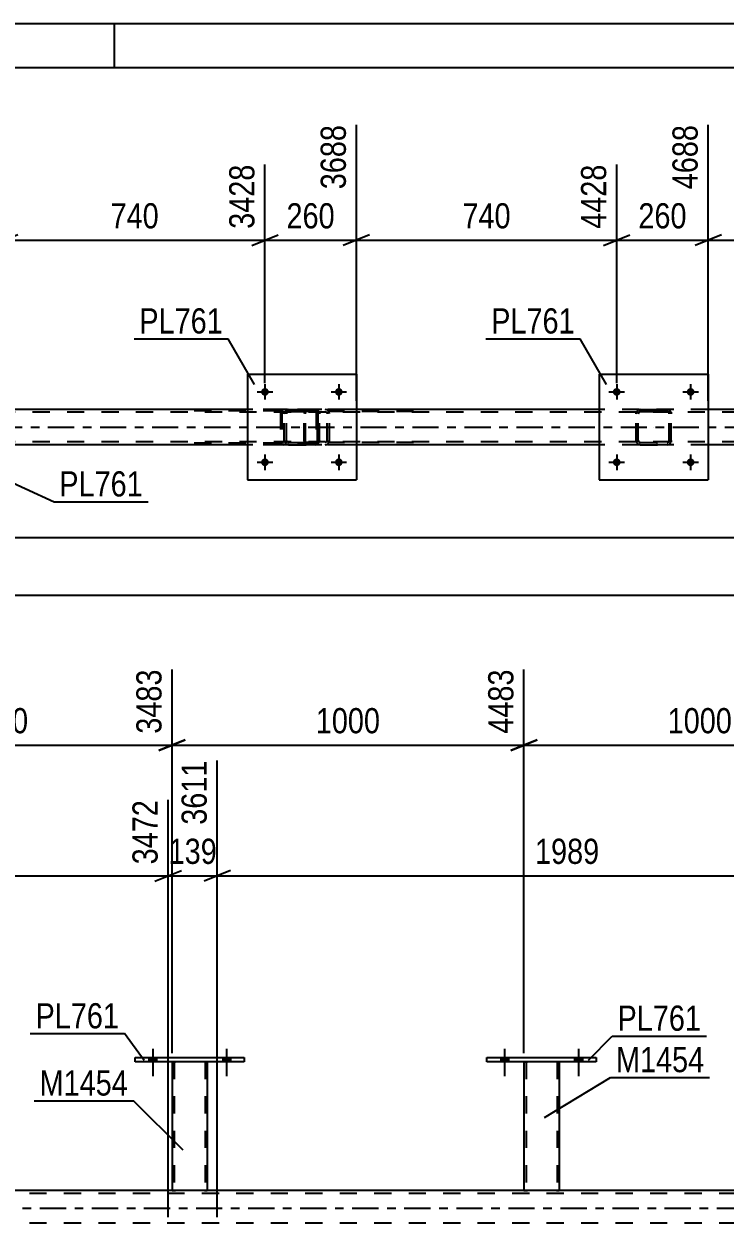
# Model space of a CAD drawing. Header units: millimetres. Extents: x 0 to 841, y 0 to 594.
# Drawn here: x 200.7 to 280.4, y 457.7 to 594 of the extents above; entities that cross this region are included whole.
import ezdxf

# ---------------------------------------------------------------- set-up
doc = ezdxf.new("R2010")
doc.units = ezdxf.units.MM
doc.linetypes.add('DXK_LINE_DOT2', pattern=[3.9198, 1.9599, -1.9599])
doc.linetypes.add('DXK_LINE_DOT3', pattern=[5.9187, 2.979, -0.9799, 0.9799, -0.9799])
doc.styles.add('Arial Narrow', font='ARIALN.TTF', dxfattribs={"height": 0.2})

# ---------------------------------------------------------------- blocks, each defined once
blk = doc.blocks.new('Unknown-318885883-1135')
at = {"color": 5, "linetype": 'Continuous'}
for p, q in [((841, 594), (0, 594)), ((211, 589), (211, 594)), ((836, 589), (5, 589))]:
    blk.add_line(p, q, dxfattribs=at)
blk = doc.blocks.new('Part-318885883-5117 - 5088')
at = {"color": 7, "linetype": 'DXK_LINE_DOT2'}
for p, q in [((768.09, 549.85), (90.98, 549.85)), ((238.5, 550.17), (226.1, 550.17)), ((278.49, 550.17), (266.09, 550.17)), ((768.09, 546.49), (90.98, 546.49)), ((238.5, 546.17), (226.1, 546.17)), ((278.49, 546.17), (266.09, 546.17))]:
    blk.add_line(p, q, dxfattribs=at)
at = {"color": 2, "linetype": 'Continuous'}
for p, q in [((226.1, 550.17), (198.49, 550.17)), ((266.09, 550.17), (238.5, 550.17)), ((306.1, 550.17), (278.49, 550.17)), ((226.1, 546.17), (198.49, 546.17)), ((266.09, 546.17), (238.5, 546.17)), ((306.1, 546.17), (278.49, 546.17))]:
    blk.add_line(p, q, dxfattribs=at)
at = {"color": 7, "linetype": 'DXK_LINE_DOT3'}
blk.add_line((90.98, 548.17), (768.09, 548.17), dxfattribs=at)
blk = doc.blocks.new('Part-318885883-5163 - 5088')
at = {"color": 7, "linetype": 'DXK_LINE_DOT2'}
for p, q in [((232.59, 549.87), (232.57, 549.69)), ((232.57, 546.65), (232.57, 549.69)), ((232.65, 550.03), (232.59, 549.87)), ((232.74, 550.13), (232.65, 550.03)), ((232.7, 549.69), (232.71, 549.78)), ((232.7, 546.65), (232.7, 549.69)), ((232.71, 549.78), (232.74, 549.86)), ((232.84, 550.17), (232.74, 550.13)), ((232.74, 549.86), (232.79, 549.91)), ((232.79, 549.91), (232.84, 549.93)), ((245, 550.17), (232.84, 550.17)), ((245, 549.93), (232.84, 549.93)), ((234.11, 550.17), (234.11, 549.93)), ((235.12, 550.13), (234.93, 550.17)), ((234.93, 549.93), (235.03, 549.91)), ((235.03, 549.91), (235.11, 549.86)), ((235.11, 549.86), (235.16, 549.78)), ((235.16, 549.78), (235.18, 549.69)), ((235.18, 546.65), (235.18, 549.69)), ((235.4, 549.82), (235.39, 549.87)), ((235.43, 549.69), (235.4, 549.82)), ((235.43, 546.65), (235.43, 549.69)), ((232.59, 546.46), (232.57, 546.65)), ((232.71, 546.55), (232.7, 546.65)), ((235.18, 546.65), (235.16, 546.55)), ((235.39, 546.46), (235.43, 546.65)), ((232.64, 546.34), (232.59, 546.46)), ((232.65, 546.31), (232.64, 546.34)), ((232.65, 546.31), (232.74, 546.2)), ((232.74, 546.48), (232.71, 546.55)), ((232.79, 546.42), (232.74, 546.48)), ((232.74, 546.2), (232.84, 546.17)), ((232.84, 546.41), (232.79, 546.42)), ((245, 546.41), (232.84, 546.41)), ((245, 546.17), (232.84, 546.17)), ((234.11, 546.17), (234.11, 546.41)), ((235.03, 546.42), (234.93, 546.41)), ((234.93, 546.17), (235.12, 546.2)), ((235.11, 546.48), (235.03, 546.42)), ((235.16, 546.55), (235.11, 546.48))]:
    blk.add_line(p, q, dxfattribs=at)
for centre, start, end in [((234.94, 549.67), 23.8494, 68.8059), ((234.94, 546.66), 291.1941, 336.1506)]:
    blk.add_arc(centre, 0.492, start, end, dxfattribs=at)
blk = doc.blocks.new('Part-318885883-5203 - 5088')
at = {"color": 7, "linetype": 'DXK_LINE_DOT2'}
for p, q in [((233.77, 550.17), (218.45, 550.17)), ((233.77, 550.01), (218.45, 550.01)), ((229.88, 549.97), (229.86, 549.85)), ((229.86, 549.85), (229.86, 546.49)), ((230.03, 549.85), (230.04, 549.91)), ((230.03, 549.85), (230.03, 546.49)), ((230.04, 549.91), (230.08, 549.96)), ((230.2, 550.17), (230.07, 550.14)), ((230.08, 549.96), (230.13, 549.99)), ((230.13, 549.99), (230.2, 550.01)), ((233.9, 550.14), (233.77, 550.17)), ((233.77, 550.01), (233.84, 549.99)), ((233.84, 549.99), (233.89, 549.96)), ((233.89, 549.96), (233.93, 549.91)), ((233.93, 549.91), (233.94, 549.85)), ((233.94, 549.85), (233.94, 546.49)), ((234.11, 549.85), (234.09, 549.97)), ((234.11, 549.85), (234.11, 546.49)), ((233.77, 546.33), (218.45, 546.33)), ((233.77, 546.17), (218.45, 546.17)), ((229.86, 546.49), (229.88, 546.36)), ((230.04, 546.43), (230.03, 546.49)), ((230.08, 546.37), (230.04, 546.43)), ((230.07, 546.19), (230.2, 546.17)), ((230.13, 546.34), (230.08, 546.37)), ((230.2, 546.33), (230.13, 546.34)), ((233.84, 546.34), (233.77, 546.33)), ((233.77, 546.17), (233.9, 546.19)), ((233.89, 546.37), (233.84, 546.34)), ((233.93, 546.43), (233.89, 546.37)), ((233.94, 546.49), (233.93, 546.43)), ((234.09, 546.36), (234.11, 546.49))]:
    blk.add_line(p, q, dxfattribs=at)
for centre, start, end in [((230.19, 549.83), 110.7583, 155.68), ((233.79, 549.83), 24.32, 69.2417), ((230.19, 546.5), 204.32, 249.2417), ((233.79, 546.5), 290.7583, 335.68)]:
    blk.add_arc(centre, 0.331, start, end, dxfattribs=at)
blk = doc.blocks.new('Bolt-318885883-5269 - 5088')
at = {"linetype": 'Continuous'}
for points in [[(228.54, 544.17, -1), (227.66, 544.17, -1)], [(236.94, 544.17, -1), (236.06, 544.17, -1)]]:
    blk.add_hatch(color=1, dxfattribs=at).paths.add_polyline_path(points)
at = {"color": 1, "linetype": 'Continuous'}
for p, q in [((227.22, 544.17), (228.98, 544.17)), ((228.1, 545.05), (228.1, 543.29)), ((235.62, 544.17), (237.38, 544.17)), ((236.5, 545.05), (236.5, 543.29))]:
    blk.add_line(p, q, dxfattribs=at)
blk = doc.blocks.new('Part-318885883-5233 - 5088')
at = {"color": 2, "linetype": 'Continuous'}
for p, q in [((226.1, 554.17), (226.1, 542.17)), ((226.1, 554.17), (238.5, 554.17)), ((238.5, 554.17), (238.5, 542.17)), ((226.1, 542.17), (238.5, 542.17))]:
    blk.add_line(p, q, dxfattribs=at)
blk = doc.blocks.new('Part-318885883-5234 - 5088')
at = {"color": 7, "linetype": 'DXK_LINE_DOT2'}
for p, q in [((230.3, 549.69), (230.33, 549.87)), ((230.33, 549.87), (230.3, 549.69)), ((230.3, 546.65), (230.3, 549.69)), ((230.54, 549.69), (230.55, 549.78)), ((230.55, 549.78), (230.54, 549.69)), ((230.54, 546.65), (230.54, 549.69)), ((230.55, 549.78), (230.61, 549.86)), ((230.61, 549.86), (230.55, 549.78)), ((230.59, 550.13), (230.78, 550.17)), ((230.78, 550.17), (230.59, 550.13)), ((230.61, 549.86), (230.68, 549.91)), ((230.68, 549.91), (230.61, 549.86)), ((230.68, 549.91), (230.78, 549.93)), ((230.78, 549.93), (230.68, 549.91)), ((230.78, 550.17), (233.82, 550.17)), ((230.78, 550.17), (230.78, 550.17)), ((230.78, 550.17), (233.82, 550.17)), ((230.78, 549.93), (233.82, 549.93)), ((230.78, 549.93), (230.78, 549.93)), ((233.82, 549.93), (230.78, 549.93)), ((233.82, 550.17), (233.82, 550.17)), ((233.82, 550.17), (234, 550.13)), ((234, 550.13), (233.82, 550.17)), ((233.82, 549.93), (233.82, 549.93)), ((233.82, 549.93), (233.91, 549.91)), ((233.91, 549.91), (233.82, 549.93)), ((233.91, 549.91), (233.99, 549.86)), ((233.99, 549.86), (233.91, 549.91)), ((233.99, 549.86), (234.04, 549.78)), ((234.04, 549.78), (233.99, 549.86)), ((234.04, 549.78), (234.06, 549.69)), ((234.06, 549.69), (234.04, 549.78)), ((234.06, 546.65), (234.06, 549.69)), ((234.26, 549.87), (234.3, 549.69)), ((234.3, 549.69), (234.26, 549.87)), ((234.3, 546.65), (234.3, 549.69)), ((230.33, 546.46), (230.3, 546.65)), ((230.3, 546.65), (230.33, 546.46)), ((230.55, 546.55), (230.54, 546.65)), ((230.54, 546.65), (230.55, 546.55)), ((234.06, 546.65), (234.04, 546.55)), ((234.04, 546.55), (234.06, 546.65)), ((234.3, 546.65), (234.26, 546.46)), ((234.26, 546.46), (234.3, 546.65)), ((230.61, 546.48), (230.55, 546.55)), ((230.55, 546.55), (230.61, 546.48)), ((230.78, 546.17), (230.59, 546.2)), ((230.59, 546.2), (230.78, 546.17)), ((230.68, 546.42), (230.61, 546.48)), ((230.61, 546.48), (230.68, 546.42)), ((230.78, 546.41), (230.68, 546.42)), ((230.68, 546.42), (230.78, 546.41)), ((230.78, 546.41), (233.82, 546.41)), ((230.78, 546.41), (230.78, 546.41)), ((230.78, 546.41), (233.82, 546.41)), ((230.78, 546.17), (233.82, 546.17)), ((230.78, 546.17), (230.78, 546.17)), ((230.78, 546.17), (233.82, 546.17)), ((233.91, 546.42), (233.82, 546.41)), ((233.82, 546.41), (233.91, 546.42)), ((233.82, 546.41), (233.82, 546.41)), ((234, 546.2), (233.82, 546.17)), ((233.82, 546.17), (234, 546.2)), ((233.82, 546.17), (233.82, 546.17)), ((233.99, 546.48), (233.91, 546.42)), ((233.91, 546.42), (233.99, 546.48)), ((234.04, 546.55), (233.99, 546.48)), ((233.99, 546.48), (234.04, 546.55))]:
    blk.add_line(p, q, dxfattribs=at)
at = {"color": 7, "linetype": 'DXK_LINE_DOT3'}
blk.add_line((232.3, 548.17), (232.3, 548.17), dxfattribs=at)
at = {"color": 7, "linetype": 'DXK_LINE_DOT2'}
for centre, start, end in [((230.78, 549.69), 112.5, 157.5), ((230.78, 549.69), 112.5, 157.5), ((233.82, 549.69), 22.5, 67.5), ((233.82, 549.69), 22.5, 67.5), ((230.78, 546.65), 202.5, 247.5), ((230.78, 546.65), 202.5, 247.5), ((233.82, 546.65), 292.5, 337.5), ((233.82, 546.65), 292.5, 337.5)]:
    blk.add_arc(centre, 0.48, start, end, dxfattribs=at)
blk = doc.blocks.new('Part-318885883-5239 - 5088')
at = {"color": 2, "linetype": 'Continuous'}
for p, q in [((266.09, 554.17), (266.09, 542.17)), ((266.09, 554.17), (278.49, 554.17)), ((278.49, 554.17), (278.49, 542.17)), ((266.09, 542.17), (278.49, 542.17))]:
    blk.add_line(p, q, dxfattribs=at)
blk = doc.blocks.new('Part-318885883-5240 - 5088')
at = {"color": 7, "linetype": 'DXK_LINE_DOT2'}
for p, q in [((270.29, 549.69), (270.33, 549.87)), ((270.33, 549.87), (270.29, 549.69)), ((270.29, 546.65), (270.29, 549.69)), ((270.53, 549.69), (270.55, 549.78)), ((270.55, 549.78), (270.53, 549.69)), ((270.53, 546.65), (270.53, 549.69)), ((270.55, 549.78), (270.6, 549.86)), ((270.6, 549.86), (270.55, 549.78)), ((270.59, 550.13), (270.77, 550.17)), ((270.77, 550.17), (270.59, 550.13)), ((270.6, 549.86), (270.68, 549.91)), ((270.68, 549.91), (270.6, 549.86)), ((270.68, 549.91), (270.77, 549.93)), ((270.77, 549.93), (270.68, 549.91)), ((270.77, 550.17), (273.81, 550.17)), ((270.77, 550.17), (270.77, 550.17)), ((270.77, 550.17), (273.81, 550.17)), ((270.77, 549.93), (273.81, 549.93)), ((270.77, 549.93), (270.77, 549.93)), ((273.81, 549.93), (270.77, 549.93)), ((273.81, 550.17), (273.81, 550.17)), ((273.81, 550.17), (274, 550.13)), ((274, 550.13), (273.81, 550.17)), ((273.81, 549.93), (273.81, 549.93)), ((273.81, 549.93), (273.91, 549.91)), ((273.91, 549.91), (273.81, 549.93)), ((273.91, 549.91), (273.98, 549.86)), ((273.98, 549.86), (273.91, 549.91)), ((273.98, 549.86), (274.04, 549.78)), ((274.04, 549.78), (273.98, 549.86)), ((274.04, 549.78), (274.05, 549.69)), ((274.05, 549.69), (274.04, 549.78)), ((274.05, 546.65), (274.05, 549.69)), ((274.26, 549.87), (274.29, 549.69)), ((274.29, 549.69), (274.26, 549.87)), ((274.29, 546.65), (274.29, 549.69)), ((270.33, 546.46), (270.29, 546.65)), ((270.29, 546.65), (270.33, 546.46)), ((270.55, 546.55), (270.53, 546.65)), ((270.53, 546.65), (270.55, 546.55)), ((274.05, 546.65), (274.04, 546.55)), ((274.04, 546.55), (274.05, 546.65)), ((274.29, 546.65), (274.26, 546.46)), ((274.26, 546.46), (274.29, 546.65)), ((270.6, 546.48), (270.55, 546.55)), ((270.55, 546.55), (270.6, 546.48)), ((270.77, 546.17), (270.59, 546.2)), ((270.59, 546.2), (270.77, 546.17)), ((270.68, 546.42), (270.6, 546.48)), ((270.6, 546.48), (270.68, 546.42)), ((270.77, 546.41), (270.68, 546.42)), ((270.68, 546.42), (270.77, 546.41)), ((270.77, 546.41), (273.81, 546.41)), ((270.77, 546.41), (270.77, 546.41)), ((270.77, 546.41), (273.81, 546.41)), ((270.77, 546.17), (273.81, 546.17)), ((270.77, 546.17), (270.77, 546.17)), ((270.77, 546.17), (273.81, 546.17)), ((273.91, 546.42), (273.81, 546.41)), ((273.81, 546.41), (273.91, 546.42)), ((273.81, 546.41), (273.81, 546.41)), ((274, 546.2), (273.81, 546.17)), ((273.81, 546.17), (274, 546.2)), ((273.81, 546.17), (273.81, 546.17)), ((273.98, 546.48), (273.91, 546.42)), ((273.91, 546.42), (273.98, 546.48)), ((274.04, 546.55), (273.98, 546.48)), ((273.98, 546.48), (274.04, 546.55))]:
    blk.add_line(p, q, dxfattribs=at)
at = {"color": 7, "linetype": 'DXK_LINE_DOT3'}
blk.add_line((272.29, 548.17), (272.29, 548.17), dxfattribs=at)
at = {"color": 7, "linetype": 'DXK_LINE_DOT2'}
for centre, start, end in [((270.77, 549.69), 112.5, 157.5), ((270.77, 549.69), 112.5, 157.5), ((273.81, 549.69), 22.5, 67.5), ((273.81, 549.69), 22.5, 67.5), ((270.77, 546.65), 202.5, 247.5), ((270.77, 546.65), 202.5, 247.5), ((273.81, 546.65), 292.5, 337.5), ((273.81, 546.65), 292.5, 337.5)]:
    blk.add_arc(centre, 0.48, start, end, dxfattribs=at)
blk = doc.blocks.new('Bolt-318885883-5268 - 5088')
at = {"linetype": 'Continuous'}
for points in [[(228.54, 552.17, -1), (227.66, 552.17, -1)], [(236.94, 552.17, -1), (236.06, 552.17, -1)]]:
    blk.add_hatch(color=1, dxfattribs=at).paths.add_polyline_path(points)
at = {"color": 1, "linetype": 'Continuous'}
for p, q in [((227.22, 552.17), (228.98, 552.17)), ((228.1, 553.05), (228.1, 551.29)), ((235.62, 552.17), (237.38, 552.17)), ((236.5, 553.05), (236.5, 551.29))]:
    blk.add_line(p, q, dxfattribs=at)
blk = doc.blocks.new('Bolt-318885883-5270 - 5088')
at = {"linetype": 'Continuous'}
for points in [[(268.53, 552.17, -1), (267.65, 552.17, -1)], [(276.93, 552.17, -1), (276.05, 552.17, -1)]]:
    blk.add_hatch(color=1, dxfattribs=at).paths.add_polyline_path(points)
at = {"color": 1, "linetype": 'Continuous'}
for p, q in [((267.21, 552.17), (268.97, 552.17)), ((268.09, 553.05), (268.09, 551.29)), ((275.61, 552.17), (277.37, 552.17)), ((276.49, 553.05), (276.49, 551.29))]:
    blk.add_line(p, q, dxfattribs=at)
blk = doc.blocks.new('Bolt-318885883-5271 - 5088')
at = {"linetype": 'Continuous'}
for points in [[(268.53, 544.17, -1), (267.65, 544.17, -1)], [(276.93, 544.17, -1), (276.05, 544.17, -1)]]:
    blk.add_hatch(color=1, dxfattribs=at).paths.add_polyline_path(points)
at = {"color": 1, "linetype": 'Continuous'}
for p, q in [((267.21, 544.17), (268.97, 544.17)), ((268.09, 545.05), (268.09, 543.29)), ((275.61, 544.17), (277.37, 544.17)), ((276.49, 545.05), (276.49, 543.29))]:
    blk.add_line(p, q, dxfattribs=at)
blk = doc.blocks.new('Part-318885883-3389 - 3341')
at = {"color": 2, "linetype": 'Continuous'}
for p, q in [((213.34, 476.48), (225.74, 476.48)), ((213.34, 476), (213.34, 476.48)), ((225.74, 476), (213.34, 476)), ((225.74, 476.48), (225.74, 476))]:
    blk.add_line(p, q, dxfattribs=at)
blk = doc.blocks.new('Part-318885883-3394 - 3341')
at = {"color": 7, "linetype": 'DXK_LINE_DOT2'}
for p, q in [((217.54, 476.01), (217.54, 476.01)), ((217.54, 476.01), (217.54, 476)), ((217.54, 476), (217.54, 476.01)), ((217.58, 476.01), (217.54, 476.01)), ((217.54, 476.01), (217.58, 476.01)), ((217.68, 476.01), (217.58, 476.01)), ((217.58, 476.01), (217.68, 476.01)), ((217.84, 476.01), (217.68, 476.01)), ((217.68, 476.01), (217.84, 476.01)), ((217.78, 476.01), (217.78, 476.01)), ((217.78, 476.01), (217.78, 461.36)), ((217.8, 476.01), (217.78, 476.01)), ((217.78, 476.01), (217.8, 476.01)), ((217.85, 476.01), (217.8, 476.01)), ((217.8, 476.01), (217.85, 476.01)), ((221.24, 476.01), (217.84, 476.01)), ((221.24, 476.01), (217.84, 476.01)), ((221.15, 476.01), (217.85, 476.01)), ((217.85, 476.01), (217.93, 476.01)), ((221.23, 476.01), (217.93, 476.01)), ((221.23, 476.01), (221.15, 476.01)), ((221.28, 476.01), (221.23, 476.01)), ((221.23, 476.01), (221.28, 476.01)), ((221.24, 476.01), (221.4, 476.01)), ((221.4, 476.01), (221.24, 476.01)), ((221.3, 476.01), (221.28, 476.01)), ((221.28, 476.01), (221.3, 476.01)), ((221.3, 476.01), (221.3, 476.01)), ((221.3, 476.01), (221.3, 461.36)), ((221.4, 476.01), (221.5, 476.01)), ((221.5, 476.01), (221.4, 476.01)), ((221.5, 476.01), (221.54, 476.01)), ((221.54, 476.01), (221.5, 476.01)), ((221.54, 476.01), (221.54, 476.01)), ((221.54, 476.01), (221.54, 476)), ((221.54, 476), (221.54, 476.01)), ((217.54, 461.36), (217.58, 461.36)), ((217.58, 461.36), (217.68, 461.36)), ((217.68, 461.36), (217.84, 461.36)), ((217.8, 461.36), (217.78, 461.36)), ((217.78, 461.36), (217.8, 461.36)), ((217.85, 461.36), (217.8, 461.36)), ((217.8, 461.36), (217.85, 461.36)), ((221.24, 461.36), (217.84, 461.36)), ((221.15, 461.36), (217.85, 461.36)), ((217.85, 461.36), (217.93, 461.36)), ((221.28, 461.36), (217.93, 461.36)), ((221.23, 461.36), (221.15, 461.36)), ((221.28, 461.36), (221.23, 461.36)), ((221.24, 461.36), (221.4, 461.36)), ((221.3, 461.36), (221.28, 461.36)), ((221.28, 461.36), (221.3, 461.36)), ((221.4, 461.36), (221.5, 461.36)), ((221.5, 461.36), (221.54, 461.36))]:
    blk.add_line(p, q, dxfattribs=at)
at = {"color": 2, "linetype": 'Continuous'}
for p, q in [((217.54, 476), (217.54, 461.36)), ((221.54, 476), (221.54, 461.36)), ((217.58, 461.36), (217.54, 461.36)), ((217.68, 461.36), (217.58, 461.36)), ((217.84, 461.36), (217.68, 461.36)), ((221.24, 461.36), (217.84, 461.36)), ((221.4, 461.36), (221.24, 461.36)), ((221.5, 461.36), (221.4, 461.36)), ((221.54, 461.36), (221.5, 461.36))]:
    blk.add_line(p, q, dxfattribs=at)
blk = doc.blocks.new('Part-318885883-3399 - 3341')
at = {"color": 2, "linetype": 'Continuous'}
for p, q in [((253.34, 476.48), (265.74, 476.48)), ((253.34, 476), (253.34, 476.48)), ((265.74, 476), (253.34, 476)), ((265.74, 476.48), (265.74, 476))]:
    blk.add_line(p, q, dxfattribs=at)
blk = doc.blocks.new('Bolt-318885883-3404 - 3341')
at = {"linetype": 'Continuous'}
for points in [[(214.9, 476), (215.78, 476), (215.78, 476.48), (214.9, 476.48)], [(223.3, 476), (224.18, 476), (224.18, 476.48), (223.3, 476.48)]]:
    blk.add_hatch(color=1, dxfattribs=at).paths.add_polyline_path(points)
at = {"color": 1, "linetype": 'Continuous'}
for p, q in [((215.34, 477.48), (215.34, 474.36)), ((223.74, 477.48), (223.74, 474.36)), ((214.9, 476.48), (214.9, 476)), ((215.78, 476.48), (215.78, 476)), ((223.3, 476.48), (223.3, 476)), ((224.18, 476.48), (224.18, 476))]:
    blk.add_line(p, q, dxfattribs=at)
blk = doc.blocks.new('Bolt-318885883-3405 - 3341')
at = {"linetype": 'Continuous'}
for points in [[(214.9, 476), (215.78, 476), (215.78, 476.48), (214.9, 476.48)], [(223.3, 476), (224.18, 476), (224.18, 476.48), (223.3, 476.48)]]:
    blk.add_hatch(color=1, dxfattribs=at).paths.add_polyline_path(points)
at = {"color": 1, "linetype": 'Continuous'}
for p, q in [((215.34, 477.48), (215.34, 474.36)), ((223.74, 477.48), (223.74, 474.36)), ((214.9, 476.48), (214.9, 476)), ((215.78, 476.48), (215.78, 476)), ((223.3, 476.48), (223.3, 476)), ((224.18, 476.48), (224.18, 476))]:
    blk.add_line(p, q, dxfattribs=at)
blk = doc.blocks.new('Bolt-318885883-3496 - 3341')
at = {"linetype": 'Continuous'}
for points in [[(254.9, 476), (255.78, 476), (255.78, 476.48), (254.9, 476.48)], [(263.3, 476), (264.18, 476), (264.18, 476.48), (263.3, 476.48)]]:
    blk.add_hatch(color=1, dxfattribs=at).paths.add_polyline_path(points)
at = {"color": 1, "linetype": 'Continuous'}
for p, q in [((255.34, 477.48), (255.34, 474.36)), ((263.74, 477.48), (263.74, 474.36)), ((254.9, 476.48), (254.9, 476)), ((255.78, 476.48), (255.78, 476)), ((263.3, 476.48), (263.3, 476)), ((264.18, 476.48), (264.18, 476))]:
    blk.add_line(p, q, dxfattribs=at)
blk = doc.blocks.new('Bolt-318885883-3497 - 3341')
at = {"linetype": 'Continuous'}
for points in [[(254.9, 476), (255.78, 476), (255.78, 476.48), (254.9, 476.48)], [(263.3, 476), (264.18, 476), (264.18, 476.48), (263.3, 476.48)]]:
    blk.add_hatch(color=1, dxfattribs=at).paths.add_polyline_path(points)
at = {"color": 1, "linetype": 'Continuous'}
for p, q in [((255.34, 477.48), (255.34, 474.36)), ((263.74, 477.48), (263.74, 474.36)), ((254.9, 476.48), (254.9, 476)), ((255.78, 476.48), (255.78, 476)), ((263.3, 476.48), (263.3, 476)), ((264.18, 476.48), (264.18, 476))]:
    blk.add_line(p, q, dxfattribs=at)
blk = doc.blocks.new('Part-318885883-3602 - 3341')
at = {"color": 7, "linetype": 'DXK_LINE_DOT2'}
for p, q in [((257.54, 476.01), (257.54, 476.01)), ((257.54, 476.01), (257.54, 476)), ((257.54, 476), (257.54, 476.01)), ((257.57, 476.01), (257.54, 476.01)), ((257.54, 476.01), (257.57, 476.01)), ((257.68, 476.01), (257.57, 476.01)), ((257.57, 476.01), (257.68, 476.01)), ((257.83, 476.01), (257.68, 476.01)), ((257.68, 476.01), (257.83, 476.01)), ((257.78, 476.01), (257.78, 476.01)), ((257.78, 476.01), (257.78, 461.36)), ((257.8, 476.01), (257.78, 476.01)), ((257.78, 476.01), (257.8, 476.01)), ((257.85, 476.01), (257.8, 476.01)), ((257.8, 476.01), (257.85, 476.01)), ((261.24, 476.01), (257.83, 476.01)), ((261.24, 476.01), (257.83, 476.01)), ((261.15, 476.01), (257.85, 476.01)), ((257.85, 476.01), (257.93, 476.01)), ((261.23, 476.01), (257.93, 476.01)), ((261.23, 476.01), (261.15, 476.01)), ((261.28, 476.01), (261.23, 476.01)), ((261.23, 476.01), (261.28, 476.01)), ((261.24, 476.01), (261.4, 476.01)), ((261.4, 476.01), (261.24, 476.01)), ((261.3, 476.01), (261.28, 476.01)), ((261.28, 476.01), (261.3, 476.01)), ((261.3, 476.01), (261.3, 476.01)), ((261.3, 476.01), (261.3, 461.36)), ((261.4, 476.01), (261.5, 476.01)), ((261.5, 476.01), (261.4, 476.01)), ((261.5, 476.01), (261.54, 476.01)), ((261.54, 476.01), (261.5, 476.01)), ((261.54, 476.01), (261.54, 476.01)), ((261.54, 476.01), (261.54, 476)), ((261.54, 476), (261.54, 476.01)), ((257.54, 461.36), (257.57, 461.36)), ((257.57, 461.36), (257.68, 461.36)), ((257.68, 461.36), (257.83, 461.36)), ((257.8, 461.36), (257.78, 461.36)), ((257.78, 461.36), (257.8, 461.36)), ((257.85, 461.36), (257.8, 461.36)), ((257.8, 461.36), (257.85, 461.36)), ((261.24, 461.36), (257.83, 461.36)), ((261.15, 461.36), (257.85, 461.36)), ((257.85, 461.36), (257.93, 461.36)), ((261.28, 461.36), (257.93, 461.36)), ((261.23, 461.36), (261.15, 461.36)), ((261.28, 461.36), (261.23, 461.36)), ((261.24, 461.36), (261.4, 461.36)), ((261.3, 461.36), (261.28, 461.36)), ((261.28, 461.36), (261.3, 461.36)), ((261.4, 461.36), (261.5, 461.36)), ((261.5, 461.36), (261.54, 461.36))]:
    blk.add_line(p, q, dxfattribs=at)
at = {"color": 2, "linetype": 'Continuous'}
for p, q in [((257.54, 476), (257.54, 461.36)), ((261.54, 476), (261.54, 461.36)), ((257.57, 461.36), (257.54, 461.36)), ((257.68, 461.36), (257.57, 461.36)), ((257.83, 461.36), (257.68, 461.36)), ((261.24, 461.36), (257.83, 461.36)), ((261.4, 461.36), (261.24, 461.36)), ((261.5, 461.36), (261.4, 461.36)), ((261.54, 461.36), (261.5, 461.36))]:
    blk.add_line(p, q, dxfattribs=at)
blk = doc.blocks.new('Part-318885883-3733 - 3341')
at = {"color": 7, "linetype": 'DXK_LINE_DOT2'}
for p, q in [((799.09, 461.04), (78.22, 461.04)), ((221.54, 461.36), (217.54, 461.36)), ((261.54, 461.36), (257.54, 461.36)), ((799.09, 457.68), (78.22, 457.68))]:
    blk.add_line(p, q, dxfattribs=at)
at = {"color": 2, "linetype": 'Continuous'}
for p, q in [((217.54, 461.36), (181.54, 461.36)), ((257.54, 461.36), (221.54, 461.36)), ((297.54, 461.36), (261.54, 461.36))]:
    blk.add_line(p, q, dxfattribs=at)
at = {"color": 7, "linetype": 'DXK_LINE_DOT3'}
blk.add_line((78.22, 459.36), (799.09, 459.36), dxfattribs=at)
blk = doc.blocks.new('StraightDimension-318885883-16800 - 5088')
at = {"color": 7, "linetype": 'Continuous'}
for p, q in [((238.5, 551.17), (238.5, 582.52)), ((268.09, 553.17), (268.09, 578.02)), ((240, 570.01), (237, 568.81)), ((266.59, 568.81), (269.59, 570.01)), ((238.5, 569.41), (268.09, 569.41))]:
    blk.add_line(p, q, dxfattribs=at)
at = {"color": 0}
blk.add_wipeout([(256.64, 570.16), (256.64, 574.36), (249.95, 574.36), (249.95, 570.16)], dxfattribs=at)
at = {"color": 3, "style": 'Arial Narrow'}
blk.add_text('740', height=2.863, dxfattribs=at).set_placement((250.55, 570.76))
at = {"color": 0, "linetype": 'Continuous'}
blk.add_wipeout([(267.49, 578.62), (263.29, 578.62), (263.29, 570.11), (267.49, 570.11)], dxfattribs=at)
at = {"color": 3, "linetype": 'Continuous', "style": 'Arial Narrow'}
blk.add_text('4428', height=2.863, rotation=90.0002, dxfattribs=at).set_placement((266.89, 570.71))
blk = doc.blocks.new('StraightDimension-318885883-5511 - 5088')
at = {"color": 7, "linetype": 'Continuous'}
blk.add_line((90.98, 535.6), (803.55, 535.6), dxfattribs=at)
blk = doc.blocks.new('StraightDimension-318885883-6079 - 5088')
at = {"color": 7, "linetype": 'Continuous'}
blk.add_line((90.34, 529.08), (804.19, 529.08), dxfattribs=at)
blk = doc.blocks.new('StraightDimension-318885883-16798 - 5088')
at = {"color": 7, "linetype": 'Continuous'}
for p, q in [((278.49, 551.17), (278.49, 582.52)), ((308.1, 553.17), (308.1, 578.02)), ((279.99, 570.01), (276.99, 568.81)), ((306.6, 568.81), (309.6, 570.01)), ((278.49, 569.41), (308.1, 569.41))]:
    blk.add_line(p, q, dxfattribs=at)
at = {"color": 0}
blk.add_wipeout([(296.64, 570.16), (296.64, 574.36), (289.95, 574.36), (289.95, 570.16)], dxfattribs=at)
at = {"color": 3, "style": 'Arial Narrow'}
blk.add_text('740', height=2.863, dxfattribs=at).set_placement((290.55, 570.76))
at = {"color": 0, "linetype": 'Continuous'}
blk.add_wipeout([(307.5, 578.62), (303.3, 578.62), (303.3, 570.11), (307.5, 570.11)], dxfattribs=at)
at = {"color": 3, "linetype": 'Continuous', "style": 'Arial Narrow'}
blk.add_text('5428', height=2.863, rotation=90.0002, dxfattribs=at).set_placement((306.9, 570.71))
blk = doc.blocks.new('StraightDimension-318885883-16799 - 5088')
at = {"color": 7, "linetype": 'Continuous'}
for p, q in [((278.49, 551.17), (278.49, 582.52)), ((268.09, 553.17), (268.09, 578.02)), ((266.59, 568.81), (269.59, 570.01)), ((279.99, 570.01), (276.99, 568.81)), ((268.09, 569.41), (278.49, 569.41))]:
    blk.add_line(p, q, dxfattribs=at)
at = {"color": 0}
blk.add_wipeout([(276.64, 570.16), (276.64, 574.36), (269.95, 574.36), (269.95, 570.16)], dxfattribs=at)
at = {"color": 3, "style": 'Arial Narrow'}
blk.add_text('260', height=2.863, dxfattribs=at).set_placement((270.55, 570.76))
at = {"color": 0, "linetype": 'Continuous'}
blk.add_wipeout([(277.89, 583.12), (273.69, 583.12), (273.69, 574.61), (277.89, 574.61)], dxfattribs=at)
at = {"color": 3, "linetype": 'Continuous', "style": 'Arial Narrow'}
blk.add_text('4688', height=2.863, rotation=90.0002, dxfattribs=at).set_placement((277.29, 575.21))
blk = doc.blocks.new('StraightDimension-318885883-16801 - 5088')
at = {"color": 7, "linetype": 'Continuous'}
for p, q in [((238.5, 551.17), (238.5, 582.52)), ((228.1, 553.17), (228.1, 578.02)), ((226.6, 568.81), (229.6, 570.01)), ((240, 570.01), (237, 568.81)), ((228.1, 569.41), (238.5, 569.41))]:
    blk.add_line(p, q, dxfattribs=at)
at = {"color": 0}
blk.add_wipeout([(236.64, 570.16), (236.64, 574.36), (229.95, 574.36), (229.95, 570.16)], dxfattribs=at)
at = {"color": 3, "style": 'Arial Narrow'}
blk.add_text('260', height=2.863, dxfattribs=at).set_placement((230.55, 570.76))
at = {"color": 0, "linetype": 'Continuous'}
blk.add_wipeout([(237.9, 583.12), (233.7, 583.12), (233.7, 574.61), (237.9, 574.61)], dxfattribs=at)
at = {"color": 3, "linetype": 'Continuous', "style": 'Arial Narrow'}
blk.add_text('3688', height=2.863, rotation=90.0002, dxfattribs=at).set_placement((237.3, 575.21))
blk = doc.blocks.new('StraightDimension-318885883-16802 - 5088')
at = {"color": 7, "linetype": 'Continuous'}
for p, q in [((198.49, 551.17), (198.49, 582.52)), ((228.1, 553.17), (228.1, 578.02)), ((199.99, 570.01), (196.99, 568.81)), ((226.6, 568.81), (229.6, 570.01)), ((198.49, 569.41), (228.1, 569.41))]:
    blk.add_line(p, q, dxfattribs=at)
at = {"color": 0}
blk.add_wipeout([(216.64, 570.16), (216.64, 574.36), (209.95, 574.36), (209.95, 570.16)], dxfattribs=at)
at = {"color": 3, "style": 'Arial Narrow'}
blk.add_text('740', height=2.863, dxfattribs=at).set_placement((210.55, 570.76))
at = {"color": 0, "linetype": 'Continuous'}
blk.add_wipeout([(227.5, 578.62), (223.3, 578.62), (223.3, 570.11), (227.5, 570.11)], dxfattribs=at)
at = {"color": 3, "linetype": 'Continuous', "style": 'Arial Narrow'}
blk.add_text('3428', height=2.863, rotation=90.0002, dxfattribs=at).set_placement((226.9, 570.71))
blk = doc.blocks.new('StraightDimension-318885883-18427 - 3341')
at = {"color": 7, "linetype": 'Continuous'}
for p, q in [((177.54, 477.01), (177.54, 520.62)), ((217.54, 477.01), (217.54, 520.62)), ((179.04, 512.61), (176.04, 511.41)), ((216.04, 511.41), (219.04, 512.61)), ((177.54, 512.01), (217.54, 512.01))]:
    blk.add_line(p, q, dxfattribs=at)
at = {"color": 0}
blk.add_wipeout([(201.79, 512.76), (201.79, 516.96), (193.28, 516.96), (193.28, 512.76)], dxfattribs=at)
at = {"color": 3, "style": 'Arial Narrow'}
blk.add_text('1000', height=2.863, dxfattribs=at).set_placement((193.88, 513.36))
at = {"color": 0, "linetype": 'Continuous'}
blk.add_wipeout([(216.94, 521.22), (212.74, 521.22), (212.74, 512.71), (216.94, 512.71)], dxfattribs=at)
at = {"color": 3, "linetype": 'Continuous', "style": 'Arial Narrow'}
blk.add_text('3483', height=2.863, rotation=90.0002, dxfattribs=at).set_placement((216.34, 513.31))
blk = doc.blocks.new('StraightDimension-318885883-4663 - 3341')
at = {"color": 7, "linetype": 'Continuous'}
for p, q in [((222.68, 458.36), (222.68, 510.28)), ((217.1, 458.36), (217.1, 505.78)), ((215.6, 496.56), (218.6, 497.76)), ((224.18, 497.76), (221.18, 496.56)), ((217.1, 497.16), (222.68, 497.16))]:
    blk.add_line(p, q, dxfattribs=at)
at = {"color": 0}
blk.add_wipeout([(223.23, 497.91), (223.23, 502.11), (216.55, 502.11), (216.55, 497.91)], dxfattribs=at)
at = {"color": 3, "style": 'Arial Narrow'}
blk.add_text('139', height=2.863, dxfattribs=at).set_placement((217.15, 498.51))
at = {"color": 0, "linetype": 'Continuous'}
blk.add_wipeout([(222.08, 510.88), (217.88, 510.88), (217.88, 502.36), (222.08, 502.36)], dxfattribs=at)
at = {"color": 3, "linetype": 'Continuous', "style": 'Arial Narrow'}
blk.add_text('3611', height=2.863, rotation=90.0002, dxfattribs=at).set_placement((221.48, 502.96))
blk = doc.blocks.new('StraightDimension-318885883-4683 - 3341')
at = {"color": 7, "linetype": 'Continuous'}
for p, q in [((222.68, 458.36), (222.68, 510.28)), ((302.24, 458.36), (302.24, 505.78)), ((224.18, 497.76), (221.18, 496.56)), ((300.74, 496.56), (303.74, 497.76)), ((222.68, 497.16), (302.24, 497.16))]:
    blk.add_line(p, q, dxfattribs=at)
at = {"color": 0}
blk.add_wipeout([(266.71, 497.91), (266.71, 502.11), (258.2, 502.11), (258.2, 497.91)], dxfattribs=at)
at = {"color": 3, "style": 'Arial Narrow'}
blk.add_text('1989', height=2.863, dxfattribs=at).set_placement((258.8, 498.51))
at = {"color": 0, "linetype": 'Continuous'}
blk.add_wipeout([(301.64, 506.38), (297.44, 506.38), (297.44, 497.86), (301.64, 497.86)], dxfattribs=at)
at = {"color": 3, "linetype": 'Continuous', "style": 'Arial Narrow'}
blk.add_text('5600', height=2.863, rotation=90.0002, dxfattribs=at).set_placement((301.04, 498.46))
blk = doc.blocks.new('StraightDimension-318885883-4644 - 3341')
at = {"color": 7, "linetype": 'Continuous'}
for p, q in [((137.54, 458.36), (137.54, 510.28)), ((217.1, 458.36), (217.1, 505.78)), ((139.04, 497.76), (136.04, 496.56)), ((215.6, 496.56), (218.6, 497.76)), ((137.54, 497.16), (217.1, 497.16))]:
    blk.add_line(p, q, dxfattribs=at)
at = {"color": 0}
blk.add_wipeout([(181.58, 497.91), (181.58, 502.11), (173.07, 502.11), (173.07, 497.91)], dxfattribs=at)
at = {"color": 3, "style": 'Arial Narrow'}
blk.add_text('1989', height=2.863, dxfattribs=at).set_placement((173.67, 498.51))
at = {"color": 0, "linetype": 'Continuous'}
blk.add_wipeout([(216.5, 506.38), (212.3, 506.38), (212.3, 497.86), (216.5, 497.86)], dxfattribs=at)
at = {"color": 3, "linetype": 'Continuous', "style": 'Arial Narrow'}
blk.add_text('3472', height=2.863, rotation=90.0002, dxfattribs=at).set_placement((215.9, 498.46))
blk = doc.blocks.new('StraightDimension-318885883-18425 - 3341')
at = {"color": 7, "linetype": 'Continuous'}
for p, q in [((257.54, 477.01), (257.54, 520.62)), ((297.54, 477.01), (297.54, 520.62)), ((259.04, 512.61), (256.04, 511.41)), ((296.04, 511.41), (299.04, 512.61)), ((257.54, 512.01), (297.54, 512.01))]:
    blk.add_line(p, q, dxfattribs=at)
at = {"color": 0}
blk.add_wipeout([(281.8, 512.76), (281.8, 516.96), (273.28, 516.96), (273.28, 512.76)], dxfattribs=at)
at = {"color": 3, "style": 'Arial Narrow'}
blk.add_text('1000', height=2.863, dxfattribs=at).set_placement((273.88, 513.36))
at = {"color": 0, "linetype": 'Continuous'}
blk.add_wipeout([(296.94, 521.22), (292.74, 521.22), (292.74, 512.71), (296.94, 512.71)], dxfattribs=at)
at = {"color": 3, "linetype": 'Continuous', "style": 'Arial Narrow'}
blk.add_text('5483', height=2.863, rotation=90.0002, dxfattribs=at).set_placement((296.34, 513.31))
blk = doc.blocks.new('StraightDimension-318885883-18426 - 3341')
at = {"color": 7, "linetype": 'Continuous'}
for p, q in [((217.54, 477.01), (217.54, 520.62)), ((257.54, 477.01), (257.54, 520.62)), ((219.04, 512.61), (216.04, 511.41)), ((256.04, 511.41), (259.04, 512.61)), ((217.54, 512.01), (257.54, 512.01))]:
    blk.add_line(p, q, dxfattribs=at)
at = {"color": 0}
blk.add_wipeout([(241.8, 512.76), (241.8, 516.96), (233.28, 516.96), (233.28, 512.76)], dxfattribs=at)
at = {"color": 3, "style": 'Arial Narrow'}
blk.add_text('1000', height=2.863, dxfattribs=at).set_placement((233.88, 513.36))
at = {"color": 0, "linetype": 'Continuous'}
blk.add_wipeout([(256.94, 521.22), (252.74, 521.22), (252.74, 512.71), (256.94, 512.71)], dxfattribs=at)
at = {"color": 3, "linetype": 'Continuous', "style": 'Arial Narrow'}
blk.add_text('4483', height=2.863, rotation=90.0002, dxfattribs=at).set_placement((256.34, 513.31))
blk = doc.blocks.new('Mark-318885883-5229 - 5088')
at = {"color": 0}
blk.add_wipeout([(223.33, 558.81), (223.33, 561.81), (213.82, 561.81), (213.82, 558.81)], dxfattribs=at)
blk.add_wipeout([(223.33, 558.81), (223.33, 561.81), (213.82, 561.81), (213.82, 558.81)], dxfattribs=at)
at = {"color": 30, "linetype": 'Continuous'}
for p in [(213.22, 558.21), (226.93, 553.02)]:
    blk.add_line(p, (223.93, 558.21), dxfattribs=at)
at = {"color": 3, "style": 'Arial Narrow'}
blk.add_text('PL761', height=2.863, dxfattribs=at).set_placement((213.82, 558.81))
blk = doc.blocks.new('Mark-318885883-5235 - 5088')
at = {"color": 0}
blk.add_wipeout([(263.32, 558.81), (263.32, 561.81), (253.82, 561.81), (253.82, 558.81)], dxfattribs=at)
blk.add_wipeout([(263.32, 558.81), (263.32, 561.81), (253.82, 561.81), (253.82, 558.81)], dxfattribs=at)
at = {"color": 30, "linetype": 'Continuous'}
for p in [(253.22, 558.21), (266.92, 553.02)]:
    blk.add_line(p, (263.92, 558.21), dxfattribs=at)
at = {"color": 3, "style": 'Arial Narrow'}
blk.add_text('PL761', height=2.863, dxfattribs=at).set_placement((253.82, 558.81))
blk = doc.blocks.new('Mark-318885883-5323 - 5088')
at = {"color": 0}
blk.add_wipeout([(214.22, 540.28), (214.22, 543.28), (204.72, 543.28), (204.72, 540.28)], dxfattribs=at)
blk.add_wipeout([(214.22, 540.28), (214.22, 543.28), (204.72, 543.28), (204.72, 540.28)], dxfattribs=at)
at = {"color": 30, "linetype": 'Continuous'}
for p, q in [((197.44, 542.74), (204.12, 539.68)), ((204.12, 539.68), (214.82, 539.68))]:
    blk.add_line(p, q, dxfattribs=at)
at = {"color": 3, "style": 'Arial Narrow'}
blk.add_text('PL761', height=2.863, dxfattribs=at).set_placement((204.72, 540.28))
blk = doc.blocks.new('Mark-318885883-3385 - 3341')
at = {"color": 0}
blk.add_wipeout([(211.52, 479.81), (211.52, 482.81), (202.02, 482.81), (202.02, 479.81)], dxfattribs=at)
blk.add_wipeout([(211.52, 479.81), (211.52, 482.81), (202.02, 482.81), (202.02, 479.81)], dxfattribs=at)
at = {"color": 30, "linetype": 'Continuous'}
for p in [(201.42, 479.21), (214.38, 476.15)]:
    blk.add_line(p, (212.12, 479.21), dxfattribs=at)
at = {"color": 3, "style": 'Arial Narrow'}
blk.add_text('PL761', height=2.863, dxfattribs=at).set_placement((202.02, 479.81))
blk = doc.blocks.new('Mark-318885883-3390 - 3341')
at = {"color": 0}
blk.add_wipeout([(212.54, 472.17), (212.54, 475.17), (202.48, 475.17), (202.48, 472.17)], dxfattribs=at)
blk.add_wipeout([(212.54, 472.17), (212.54, 475.17), (202.48, 475.17), (202.48, 472.17)], dxfattribs=at)
at = {"color": 30, "linetype": 'Continuous'}
for p in [(201.88, 471.57), (218.82, 465.98)]:
    blk.add_line(p, (213.14, 471.57), dxfattribs=at)
at = {"color": 3, "style": 'Arial Narrow'}
blk.add_text('M1454', height=2.863, dxfattribs=at).set_placement((202.48, 472.17))
blk = doc.blocks.new('Mark-318885883-3395 - 3341')
at = {"color": 0}
blk.add_wipeout([(277.69, 479.54), (277.69, 482.54), (268.18, 482.54), (268.18, 479.54)], dxfattribs=at)
blk.add_wipeout([(277.69, 479.54), (277.69, 482.54), (268.18, 482.54), (268.18, 479.54)], dxfattribs=at)
at = {"color": 30, "linetype": 'Continuous'}
for p, q in [((264.89, 476.21), (267.58, 478.94)), ((267.58, 478.94), (278.29, 478.94))]:
    blk.add_line(p, q, dxfattribs=at)
at = {"color": 3, "style": 'Arial Narrow'}
blk.add_text('PL761', height=2.863, dxfattribs=at).set_placement((268.18, 479.54))
blk = doc.blocks.new('Mark-318885883-3598 - 3341')
at = {"color": 0}
blk.add_wipeout([(278.05, 474.83), (278.05, 477.83), (268, 477.83), (268, 474.83)], dxfattribs=at)
blk.add_wipeout([(278.05, 474.83), (278.05, 477.83), (268, 477.83), (268, 474.83)], dxfattribs=at)
at = {"color": 30, "linetype": 'Continuous'}
for p, q in [((259.88, 469.68), (267.4, 474.23)), ((267.4, 474.23), (278.65, 474.23))]:
    blk.add_line(p, q, dxfattribs=at)
at = {"color": 3, "style": 'Arial Narrow'}
blk.add_text('M1454', height=2.863, dxfattribs=at).set_placement((268, 474.83))

msp = doc.modelspace()

# ---------------------------------------------------------------- block references
for name in ['Unknown-318885883-1135', 'Part-318885883-5233 - 5088', 'Part-318885883-5239 - 5088', 'Bolt-318885883-5268 - 5088', 'Bolt-318885883-5270 - 5088', 'Part-318885883-5117 - 5088', 'Part-318885883-5203 - 5088', 'Part-318885883-5234 - 5088', 'Part-318885883-5163 - 5088', 'Part-318885883-5240 - 5088', 'Bolt-318885883-5269 - 5088', 'Bolt-318885883-5271 - 5088', 'Bolt-318885883-3404 - 3341', 'Bolt-318885883-3405 - 3341', 'Bolt-318885883-3496 - 3341', 'Bolt-318885883-3497 - 3341', 'Part-318885883-3389 - 3341', 'Part-318885883-3394 - 3341', 'Part-318885883-3399 - 3341', 'Part-318885883-3602 - 3341', 'Part-318885883-3733 - 3341']:
    msp.add_blockref(name, (0, 0))

# ---------------------------------------------------------------- next in the draw order: block references
for name in ['StraightDimension-318885883-16800 - 5088', 'StraightDimension-318885883-16798 - 5088', 'StraightDimension-318885883-5511 - 5088', 'StraightDimension-318885883-18427 - 3341']:
    msp.add_blockref(name, (0, 0))

# ---------------------------------------------------------------- next in the draw order: block references
for name in ['StraightDimension-318885883-16801 - 5088', 'StraightDimension-318885883-16799 - 5088', 'StraightDimension-318885883-6079 - 5088', 'StraightDimension-318885883-4663 - 3341']:
    msp.add_blockref(name, (0, 0))

# ---------------------------------------------------------------- next in the draw order: block references
for name in ['StraightDimension-318885883-16802 - 5088', 'Mark-318885883-5235 - 5088', 'Mark-318885883-5323 - 5088', 'StraightDimension-318885883-4644 - 3341', 'StraightDimension-318885883-4683 - 3341']:
    msp.add_blockref(name, (0, 0))

# ---------------------------------------------------------------- next in the draw order: block references
for name in ['Mark-318885883-5229 - 5088', 'StraightDimension-318885883-18425 - 3341', 'Mark-318885883-3385 - 3341', 'Mark-318885883-3390 - 3341']:
    msp.add_blockref(name, (0, 0))

# ---------------------------------------------------------------- next in the draw order: block references
for name in ['StraightDimension-318885883-18426 - 3341', 'Mark-318885883-3395 - 3341']:
    msp.add_blockref(name, (0, 0))

# ---------------------------------------------------------------- next in the draw order: block references
msp.add_blockref('Mark-318885883-3598 - 3341', (0, 0))

doc.saveas('drawing.dxf')
